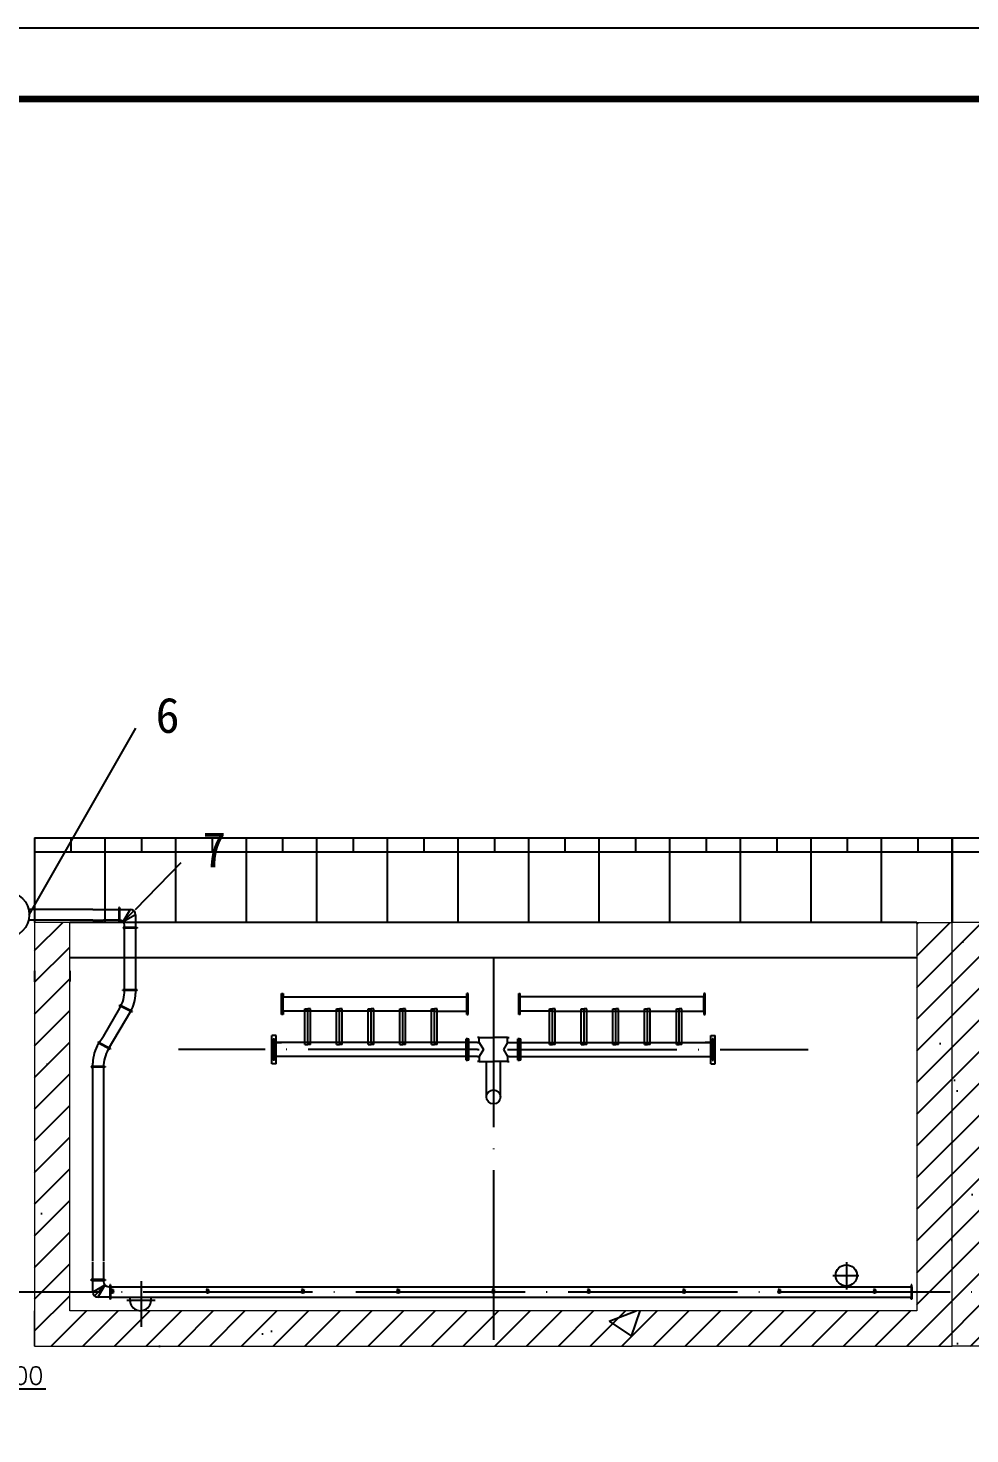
# Model space of a CAD drawing. Header units: millimetres. Extents: x -708 to 2021, y 59 to 1476.
# Drawn here: x 703.4 to 836.8, y 653.8 to 852.9 of the extents above; entities that cross this region are included whole.
import ezdxf

# ---------------------------------------------------------------- set-up
doc = ezdxf.new("R2010")
doc.units = ezdxf.units.MM
doc.linetypes.add('ACAD_ISO04W100', pattern=[30, 24, -3, 0, -3])
doc.layers.add('图层1', color=1, linetype='Continuous', lineweight=25, plot=False)
doc.layers.add('图层2', color=5, linetype='Continuous', lineweight=25, plot=False)
doc.styles.get("Standard").update_dxf_attribs({"font": 'txt', "bigfont": 'gbcbig.shx'})
doc.dimstyles.new('副本 ISO-25', dxfattribs={"dimtxt": 2.5, "dimasz": 2.5, "dimexe": 2, "dimexo": 2, "dimtad": 1, "dimlfac": 100, "dimtxsty": 'Standard', "dimblk": 'ARCHTICK', "dimcen": 2.5, "dimadec": 0, "dimazin": 0, "dimtfac": 1, "dimtmove": 0, "dimatfit": 3, "dimfxl": 1, "dimarcsym": 0})

# ---------------------------------------------------------------- blocks, each defined once
blk = doc.blocks.new('_ArchTick')
at = {"color": 0, "linetype": 'ByBlock', "const_width": 0.15}
blk.add_lwpolyline([(-0.5, -0.5), (0.5, 0.5)], dxfattribs=at)
blk = doc.blocks.new('*D13')
at = {"color": 0, "lineweight": -2, "transparency": 16777216}
for p, q in [((691.28, 669.22), (691.28, 658.15)), ((696.28, 669.22), (696.28, 658.15)), ((691.28, 660.15), (696.28, 660.15)), ((696.28, 660.15), (705.86, 660.15))]:
    blk.add_line(p, q, dxfattribs=at)
at = {"color": 0, "lineweight": -2, "transparency": 16777216, "xscale": 2.5, "yscale": 2.5, "zscale": 2.5, "rotation": 180}
blk.add_blockref('_ArchTick', (691.28, 660.15), dxfattribs=at)
at = {"color": 0, "lineweight": -2, "transparency": 16777216, "xscale": 2.5, "yscale": 2.5, "zscale": 2.5}
blk.add_blockref('_ArchTick', (696.28, 660.15), dxfattribs=at)
at = {"color": 0, "transparency": 16777216, "insert": (702.32, 662.03), "char_height": 2.5, "attachment_point": 5}
blk.add_mtext('500', dxfattribs=at)

msp = doc.modelspace()

# ---------------------------------------------------------------- hatches: boundary and pattern name
h = msp.add_hatch()
h.set_pattern_fill('ANSI31', color=256, style=0)
h.paths.add_polyline_path([(571.27508, 726.22002), (566.27508, 726.22002), (566.27508, 673.87002), (571.27508, 673.87002)])
h.paths.add_polyline_path([(696.27508, 717.85431), (696.27508, 719.35431), (696.27508, 726.22002), (691.27508, 726.22002), (691.27508, 719.35431), (691.27508, 717.85431), (691.27508, 673.87002), (696.27508, 673.87002)])
h.paths.add_polyline_path([(683.82085, 671.22002), (641.68009, 671.22002), (643.45568, 666.22002), (686.39404, 666.22002)])
h.paths.add_polyline_path([(696.27508, 673.87002), (691.27508, 673.87002), (691.27508, 671.22002), (683.82085, 671.22002), (686.39404, 666.22002), (696.27508, 666.22002)])
h.paths.add_polyline_path([(641.68009, 671.22002), (631.27508, 671.22002), (631.27508, 666.22002), (643.45568, 666.22002)])
h.paths.add_polyline_path([(631.27508, 671.22002), (582.12404, 671.22002), (584.69723, 666.22002), (631.27508, 666.22002)])
h.paths.add_polyline_path([(582.12404, 671.22002), (571.27508, 671.22002), (571.27508, 673.87002), (566.27508, 673.87002), (566.27508, 666.22002), (584.69723, 666.22002)])
h.paths.add_polyline_path([(769.27516, 671.22002), (709.27516, 671.22002), (709.27516, 673.87002), (704.27516, 673.87002), (704.27516, 666.22002), (769.27516, 666.22002)])
h.paths.add_polyline_path([(709.27516, 717.85431), (709.27516, 719.35431), (709.27516, 726.22002), (704.27516, 726.22002), (704.27516, 719.35431), (704.27516, 717.85431), (704.27516, 673.87002), (709.27516, 673.87002)])
h.paths.add_polyline_path([(834.27516, 726.22002), (829.27516, 726.22002), (829.27516, 673.87002), (834.27516, 673.87002)])
h.paths.add_polyline_path([(769.27516, 671.22002), (769.27516, 666.22002), (834.27516, 666.22002), (834.27516, 673.87002), (829.27516, 673.87002), (829.27516, 671.22002)])
h.paths.add_polyline_path([(964.27516, 673.87002), (959.27516, 673.87002), (959.27516, 671.22002), (899.27516, 671.22002), (899.27516, 666.22002), (964.27516, 666.22002)])
h.paths.add_polyline_path([(899.27516, 671.22002), (839.27516, 671.22002), (839.27516, 673.87002), (834.27516, 673.87002), (834.27516, 666.22002), (899.27516, 666.22002)])
h.paths.add_polyline_path([(839.27516, 726.22002), (834.27516, 726.22002), (834.27516, 673.87002), (839.27516, 673.87002)])
h.paths.add_polyline_path([(964.27516, 717.85431), (964.27516, 719.35431), (964.27516, 726.22002), (959.27516, 726.22002), (959.27516, 719.35431), (959.27516, 717.85431), (959.27516, 673.87002), (964.27516, 673.87002)])
h.paths.add_polyline_path([(977.27524, 717.85431), (977.27524, 719.35431), (977.27524, 726.22002), (972.27524, 726.22002), (972.27524, 719.35431), (972.27524, 717.85431), (972.27524, 673.87002), (977.27524, 673.87002)])
h.paths.add_polyline_path([(1037.27524, 671.22002), (977.27524, 671.22002), (977.27524, 673.87002), (972.27524, 673.87002), (972.27524, 666.22002), (1037.27524, 666.22002)])
h.paths.add_polyline_path([(1102.27524, 671.22002), (1097.27524, 671.22002), (1037.27524, 671.22002), (1037.27524, 666.22002), (1102.27524, 666.22002)])
h.paths.add_polyline_path([(1102.27524, 708.22002), (1097.27524, 708.22002), (1097.27524, 673.87002), (1102.27524, 673.87002)])
h.paths.add_polyline_path([(1102.27524, 726.22002), (1097.27524, 726.22002), (1097.27524, 708.22002), (1102.27524, 708.22002)])
h.paths.add_polyline_path([(879.3503, 523.30714), (874.3503, 523.30714), (874.3503, 500.10714), (879.3503, 500.10714)])
h.paths.add_polyline_path([(879.3503, 497.10714), (874.3503, 497.10714), (874.3503, 475.30714), (879.3503, 475.30714)])
h.paths.add_polyline_path([(879.3503, 468.30714), (874.3503, 468.30714), (624.3503, 468.30714), (624.3503, 471.80714), (619.3503, 471.80714), (619.3503, 463.28757), (629.3503, 463.28757), (629.3503, 463.30714), (879.3503, 463.30714)])
h.paths.add_polyline_path([(624.3503, 509.80714), (619.3503, 509.80714), (619.3503, 474.80714), (624.3503, 474.80714)])
h.paths.add_polyline_path([(624.3503, 521.41107), (619.3503, 521.41107), (619.3503, 518.69142), (619.3503, 512.80714), (624.3503, 512.80714), (624.3503, 518.30714)])
h.paths.add_polyline_path([(624.3503, 523.30714), (619.3503, 523.30714), (619.3503, 521.41107), (624.3503, 521.41107)])
h = msp.add_hatch()
h.set_pattern_fill('AR-CONC', color=256, scale=0.25, style=0)
h.paths.add_polyline_path([(566.27508, 673.87002), (571.27508, 673.87002), (571.27508, 726.22002), (566.27508, 726.22002)])
h.paths.add_polyline_path([(566.27508, 666.22002), (677.85292, 666.22002), (680.42611, 671.22002), (571.27508, 671.22002), (571.27508, 673.87002), (566.27508, 673.87002)])
h.paths.add_polyline_path([(680.42611, 671.22002), (631.27508, 671.22002), (631.27508, 666.22002), (677.85292, 666.22002)], flags=16)
h.paths.add_polyline_path([(631.27508, 671.22002), (631.27508, 666.22002), (643.45568, 666.22002), (641.68009, 671.22002)], flags=0)
h.paths.add_polyline_path([(641.68009, 671.22002), (578.7293, 671.22002), (576.15611, 666.22002), (643.45568, 666.22002)], flags=16)
h.paths.add_polyline_path([(578.7293, 671.22002), (576.15611, 666.22002), (696.27508, 666.22002), (696.27508, 673.87002), (691.27508, 673.87002), (691.27508, 671.22002)])
h.paths.add_polyline_path([(691.27508, 673.87002), (696.27508, 673.87002), (696.27508, 717.85431), (696.27508, 719.35431), (696.27508, 726.22002), (691.27508, 726.22002), (691.27508, 719.35431), (691.27508, 717.85431)])
h.paths.add_polyline_path([(704.27516, 673.87002), (709.27516, 673.87002), (709.27516, 717.85431), (709.27516, 719.35431), (709.27516, 726.22002), (704.27516, 726.22002), (704.27516, 719.35431), (704.27516, 717.85431)])
h.paths.add_polyline_path([(709.27516, 671.22002), (709.27516, 673.87002), (704.27516, 673.87002), (704.27516, 666.22002), (769.27516, 666.22002), (769.27516, 671.22002)])
h.paths.add_polyline_path([(769.27516, 671.22002), (769.27516, 666.22002), (834.27516, 666.22002), (834.27516, 673.87002), (829.27516, 673.87002), (829.27516, 671.22002)])
h.paths.add_polyline_path([(829.27516, 673.87002), (834.27516, 673.87002), (834.27516, 726.22002), (829.27516, 726.22002)])
h.paths.add_polyline_path([(834.27516, 673.87002), (839.27516, 673.87002), (839.27516, 726.22002), (834.27516, 726.22002)])
h.paths.add_polyline_path([(839.27516, 671.22002), (839.27516, 673.87002), (834.27516, 673.87002), (834.27516, 666.22002), (899.27516, 666.22002), (899.27516, 671.22002)])
h.paths.add_polyline_path([(964.27516, 666.22002), (964.27516, 673.87002), (959.27516, 673.87002), (959.27516, 671.22002), (899.27516, 671.22002), (899.27516, 666.22002)])
h.paths.add_polyline_path([(959.27516, 673.87002), (964.27516, 673.87002), (964.27516, 717.85431), (964.27516, 719.35431), (964.27516, 726.22002), (959.27516, 726.22002), (959.27516, 719.35431), (959.27516, 717.85431)])
h.paths.add_polyline_path([(972.27524, 673.87002), (977.27524, 673.87002), (977.27524, 717.85431), (977.27524, 719.35431), (977.27524, 726.22002), (972.27524, 726.22002), (972.27524, 719.35431), (972.27524, 717.85431)])
h.paths.add_polyline_path([(1037.27524, 666.22002), (1037.27524, 671.22002), (977.27524, 671.22002), (977.27524, 673.87002), (972.27524, 673.87002), (972.27524, 666.22002)])
h.paths.add_polyline_path([(1102.27524, 666.22002), (1102.27524, 671.22002), (1097.27524, 671.22002), (1037.27524, 671.22002), (1037.27524, 666.22002)])
h.paths.add_polyline_path([(1102.27524, 708.22002), (1097.27524, 708.22002), (1097.27524, 673.87002), (1102.27524, 673.87002)])
h.paths.add_polyline_path([(1097.27524, 708.22002), (1102.27524, 708.22002), (1102.27524, 726.22002), (1097.27524, 726.22002)])
h.paths.add_polyline_path([(624.3503, 509.80714), (619.3503, 509.80714), (619.3503, 474.80714), (624.3503, 474.80714)])
h.paths.add_polyline_path([(619.3503, 512.80714), (624.3503, 512.80714), (624.3503, 518.30714), (624.3503, 521.41107), (619.3503, 521.41107), (619.3503, 518.69142)])
h.paths.add_polyline_path([(624.3503, 521.41107), (624.3503, 523.30714), (619.3503, 523.30714), (619.3503, 521.41107)])
h.paths.add_polyline_path([(624.3503, 468.30714), (624.3503, 471.80714), (619.3503, 471.80714), (619.3503, 463.28757), (879.3503, 463.28757), (879.3503, 468.30714), (874.3503, 468.30714)])
h.paths.add_polyline_path([(879.3503, 497.10714), (874.3503, 497.10714), (874.3503, 475.30714), (879.3503, 475.30714)])
h.paths.add_polyline_path([(879.3503, 523.30714), (874.3503, 523.30714), (874.3503, 500.10714), (879.3503, 500.10714)])

# ---------------------------------------------------------------- linework, layer by layer
at = {"lineweight": 25}
msp.add_line((1316.97465, 852.92281), (475.97465, 852.92281), dxfattribs=at)
at = {"lineweight": 100}
msp.add_line((500.97465, 842.92281), (1306.97465, 842.92281), dxfattribs=at)
for p, q in [((703.52512, 727.32325), (718.59572, 753.73058)), ((704.27516, 738.22002), (834.27516, 738.22002)), ((834.27516, 738.22002), (964.27516, 738.22002)), ((704.27516, 736.22002), (834.27516, 736.22002)), ((834.27516, 736.22002), (964.27516, 736.22002)), ((718.5724, 728.07395), (725.02003, 734.74298)), ((716.79991, 726.35428), (718.35273, 727.85428)), ((716.80248, 726.35622), (717.84386, 728.09139)), ((716.80248, 726.35622), (718.57228, 727.33759)), ((829.27516, 726.22002), (709.27516, 726.22002)), ((829.27516, 721.22002), (709.27516, 721.22002)), ((704.27516, 719.35431), (704.27516, 717.85431)), ((709.27516, 719.35431), (709.27516, 717.85431)), ((739.27516, 715.67002), (739.27516, 716.17002)), ((739.27516, 716.17002), (739.47516, 716.17002)), ((739.27516, 713.17002), (739.27516, 715.67002)), ((739.47516, 716.17002), (739.47516, 715.67002)), ((739.47516, 713.67002), (739.47516, 715.67002)), ((739.47516, 715.67002), (765.49615, 715.67002)), ((765.49615, 713.17002), (765.49615, 716.17002)), ((765.69615, 716.17002), (765.49615, 716.17002)), ((765.69615, 715.87002), (765.69615, 716.17002)), ((765.69615, 715.67002), (765.69615, 715.87002)), ((765.69615, 713.67002), (765.69615, 715.67002)), ((772.85417, 715.87002), (772.85417, 716.17002)), ((772.85417, 716.17002), (773.05417, 716.17002)), ((772.85417, 715.67002), (772.85417, 715.87002)), ((772.85417, 713.67002), (772.85417, 715.67002)), ((773.05417, 713.17002), (773.05417, 716.17002)), ((799.07516, 715.67002), (773.05417, 715.67002)), ((799.27516, 716.17002), (799.07516, 716.17002)), ((799.07516, 716.17002), (799.07516, 715.67002)), ((799.07516, 713.67002), (799.07516, 715.67002)), ((799.27516, 715.67002), (799.27516, 716.17002)), ((799.27516, 713.17002), (799.27516, 715.67002)), ((739.47516, 713.17002), (739.27516, 713.17002)), ((760.90932, 713.67002), (739.47516, 713.67002)), ((739.47516, 713.67002), (739.47516, 713.17002)), ((742.56199, 708.92002), (742.56199, 713.97002)), ((742.56199, 713.97002), (742.96199, 713.97002)), ((742.96199, 709.22002), (742.96199, 713.97002)), ((742.96199, 709.22002), (742.96199, 713.97002)), ((743.36199, 713.97002), (742.96199, 713.97002)), ((742.96199, 709.22002), (742.96199, 713.91077)), ((743.36199, 708.92002), (743.36199, 713.97002)), ((747.04882, 708.92002), (747.04882, 713.97002)), ((747.04882, 713.97002), (747.44882, 713.97002)), ((747.44882, 709.22002), (747.44882, 713.97002)), ((747.44882, 709.22002), (747.44882, 713.97002)), ((747.44882, 709.22002), (747.44882, 713.97002)), ((747.84882, 713.97002), (747.44882, 713.97002)), ((747.84882, 708.92002), (747.84882, 713.97002)), ((751.53566, 708.92002), (751.53566, 713.97002)), ((751.53566, 713.97002), (751.93566, 713.97002)), ((751.93566, 709.22002), (751.93566, 713.97002)), ((751.93566, 709.22002), (751.93566, 713.97002)), ((751.93566, 709.22002), (751.93566, 713.97002)), ((752.33566, 713.97002), (751.93566, 713.97002)), ((752.33566, 708.92002), (752.33566, 713.97002)), ((756.02249, 708.92002), (756.02249, 713.97002)), ((756.02249, 713.97002), (756.42249, 713.97002)), ((756.42249, 709.22002), (756.42249, 713.97002)), ((756.42249, 709.22002), (756.42249, 713.97002)), ((756.42249, 709.22002), (756.42249, 713.97002)), ((756.82249, 713.97002), (756.42249, 713.97002)), ((756.82249, 708.92002), (756.82249, 713.97002)), ((760.50932, 708.92002), (760.50932, 713.97002)), ((760.50932, 713.97002), (760.90932, 713.97002)), ((760.90932, 709.22002), (760.90932, 713.97002)), ((760.90932, 709.22002), (760.90932, 713.97002)), ((761.30932, 713.97002), (760.90932, 713.97002)), ((760.90932, 713.67002), (763.67597, 713.67002)), ((761.30932, 708.92002), (761.30932, 713.97002)), ((763.67597, 713.67002), (765.49615, 713.67002)), ((765.49615, 713.17002), (765.69615, 713.17002)), ((765.69615, 713.17002), (765.69615, 713.67002)), ((772.85417, 713.17002), (772.85417, 713.67002)), ((773.05417, 713.17002), (772.85417, 713.17002)), ((774.87435, 713.67002), (773.05417, 713.67002)), ((777.641, 713.67002), (774.87435, 713.67002)), ((777.241, 708.92002), (777.241, 713.97002)), ((777.241, 713.97002), (777.641, 713.97002)), ((777.641, 709.22002), (777.641, 713.97002)), ((778.041, 713.97002), (777.641, 713.97002)), ((777.641, 709.22002), (777.641, 713.97002)), ((777.641, 713.67002), (799.07516, 713.67002)), ((778.041, 708.92002), (778.041, 713.97002)), ((781.72783, 708.92002), (781.72783, 713.97002)), ((781.72783, 713.97002), (782.12783, 713.97002)), ((782.12783, 709.22002), (782.12783, 713.97002)), ((782.12783, 709.22002), (782.12783, 713.97002)), ((782.52783, 713.97002), (782.12783, 713.97002)), ((782.12783, 709.22002), (782.12783, 713.97002)), ((782.52783, 708.92002), (782.52783, 713.97002)), ((786.21466, 708.92002), (786.21466, 713.97002)), ((786.21466, 713.97002), (786.61466, 713.97002)), ((786.61466, 709.22002), (786.61466, 713.97002)), ((786.61466, 709.22002), (786.61466, 713.97002)), ((787.01466, 713.97002), (786.61466, 713.97002)), ((786.61466, 709.22002), (786.61466, 713.97002)), ((787.01466, 708.92002), (787.01466, 713.97002)), ((790.7015, 708.92002), (790.7015, 713.97002)), ((790.7015, 713.97002), (791.1015, 713.97002)), ((791.1015, 709.22002), (791.1015, 713.97002)), ((791.1015, 709.22002), (791.1015, 713.97002)), ((791.5015, 713.97002), (791.1015, 713.97002)), ((791.1015, 709.22002), (791.1015, 713.97002)), ((791.5015, 708.92002), (791.5015, 713.97002)), ((795.18833, 708.92002), (795.18833, 713.97002)), ((795.18833, 713.97002), (795.58833, 713.97002)), ((795.58833, 709.22002), (795.58833, 713.97002)), ((795.98833, 713.97002), (795.58833, 713.97002)), ((795.58833, 709.22002), (795.58833, 713.97002)), ((795.58833, 709.22002), (795.58833, 713.91077)), ((795.98833, 708.92002), (795.98833, 713.97002)), ((799.07516, 713.67002), (799.07516, 713.17002)), ((799.07516, 713.17002), (799.27516, 713.17002)), ((738.17516, 710.22002), (737.87516, 710.22002)), ((737.87516, 710.18305), (737.87516, 710.22002)), ((737.87516, 706.45823), (737.87516, 710.18305)), ((738.07516, 709.22002), (738.07516, 709.72002)), ((738.07516, 709.72002), (738.27516, 709.72002)), ((738.07516, 706.72002), (738.07516, 709.22002)), ((738.47516, 710.22002), (738.17516, 710.22002)), ((738.27516, 709.72002), (738.27516, 709.22002)), ((738.27516, 707.22002), (738.27516, 709.22002)), ((738.27516, 709.22002), (739.27516, 709.22002)), ((738.47516, 710.18305), (738.47516, 710.22002)), ((738.47516, 706.45823), (738.47516, 710.18305)), ((765.39615, 709.22002), (738.47516, 709.22002)), ((746.07, 709.22002), (739.27516, 709.22002)), ((742.96199, 709.22002), (742.96199, 708.92002)), ((742.96199, 709.22002), (742.96199, 708.92002)), ((767.02516, 709.22002), (746.07, 709.22002)), ((747.44882, 709.22002), (747.44882, 708.92002)), ((747.44882, 709.22002), (747.44882, 708.92002)), ((751.93566, 709.22002), (751.93566, 708.92002)), ((751.93566, 709.22002), (751.93566, 708.92002)), ((756.42249, 709.22002), (756.42249, 708.92002)), ((756.42249, 709.22002), (756.42249, 708.92002)), ((760.90932, 709.22002), (760.90932, 708.92002)), ((760.90932, 709.22002), (760.90932, 708.92002)), ((765.39615, 706.72002), (765.39615, 709.72002)), ((765.59615, 709.72002), (765.39615, 709.72002)), ((765.59615, 709.42002), (765.59615, 709.72002)), ((765.59615, 709.72002), (765.79615, 709.72002)), ((765.59615, 709.22002), (765.59615, 709.42002)), ((765.59615, 707.22002), (765.59615, 709.22002)), ((765.79615, 706.72002), (765.79615, 709.72002)), ((767.27516, 709.92002), (767.02516, 709.92002)), ((767.02516, 709.22002), (767.27516, 709.22002)), ((767.27516, 709.22002), (767.27516, 709.92002)), ((767.27516, 709.92002), (769.27516, 709.92002)), ((767.27516, 709.22002), (767.85281, 708.22002)), ((771.27516, 709.92002), (769.27516, 709.92002)), ((771.27516, 709.22002), (770.68634, 708.22002)), ((771.27516, 709.22002), (771.27516, 709.92002)), ((771.27516, 709.92002), (771.52516, 709.92002)), ((771.27516, 709.22002), (792.48032, 709.22002)), ((772.75417, 706.72002), (772.75417, 709.72002)), ((772.95417, 709.72002), (772.75417, 709.72002)), ((772.95417, 709.42002), (772.95417, 709.72002)), ((772.95417, 709.72002), (773.15417, 709.72002)), ((772.95417, 709.22002), (772.95417, 709.42002)), ((772.95417, 707.22002), (772.95417, 709.22002)), ((773.15417, 706.72002), (773.15417, 709.72002)), ((773.15417, 709.22002), (800.07516, 709.22002)), ((777.641, 709.22002), (777.641, 708.92002)), ((777.641, 709.22002), (777.641, 708.92002)), ((782.12783, 709.22002), (782.12783, 708.92002)), ((782.12783, 709.22002), (782.12783, 708.92002)), ((786.61466, 709.22002), (786.61466, 708.92002)), ((786.61466, 709.22002), (786.61466, 708.92002)), ((791.1015, 709.22002), (791.1015, 708.92002)), ((791.1015, 709.22002), (791.1015, 708.92002)), ((792.48032, 709.22002), (799.27516, 709.22002)), ((795.58833, 709.22002), (795.58833, 708.92002)), ((795.58833, 709.22002), (795.58833, 708.92002)), ((800.27516, 709.22002), (799.27516, 709.22002)), ((800.07516, 710.18305), (800.07516, 710.22002)), ((800.07516, 710.22002), (800.37516, 710.22002)), ((800.07516, 706.45823), (800.07516, 710.18305)), ((800.47516, 709.72002), (800.27516, 709.72002)), ((800.27516, 709.72002), (800.27516, 709.22002)), ((800.27516, 707.22002), (800.27516, 709.22002)), ((800.37516, 710.22002), (800.67516, 710.22002)), ((800.47516, 709.22002), (800.47516, 709.72002)), ((800.47516, 706.72002), (800.47516, 709.22002)), ((800.67516, 710.18305), (800.67516, 710.22002)), ((800.67516, 706.45823), (800.67516, 710.18305)), ((739.27516, 707.22002), (738.27516, 707.22002)), ((738.27516, 707.22002), (738.27516, 706.72002)), ((744.99815, 707.22002), (739.27516, 707.22002)), ((742.56199, 708.92002), (742.96199, 708.92002)), ((743.36199, 708.92002), (742.96199, 708.92002)), ((767.02516, 707.22002), (744.99815, 707.22002)), ((747.04882, 708.92002), (747.44882, 708.92002)), ((747.84882, 708.92002), (747.44882, 708.92002)), ((751.53566, 708.92002), (751.93566, 708.92002)), ((752.33566, 708.92002), (751.93566, 708.92002)), ((756.02249, 708.92002), (756.42249, 708.92002)), ((756.82249, 708.92002), (756.42249, 708.92002)), ((760.50932, 708.92002), (760.90932, 708.92002)), ((761.30932, 708.92002), (760.90932, 708.92002)), ((765.59615, 708.22002), (765.39615, 708.22002)), ((765.59615, 706.72002), (765.59615, 707.22002)), ((767.02516, 708.22002), (767.27516, 708.22002)), ((767.02516, 707.22002), (767.27516, 707.22002)), ((767.85281, 708.22002), (767.27516, 707.22002)), ((767.27516, 707.22002), (767.27516, 706.52002)), ((770.68634, 708.22002), (771.27516, 707.22002)), ((771.27516, 708.22002), (773.26169, 708.22002)), ((771.27516, 707.22002), (771.27516, 706.52002)), ((771.52516, 707.22002), (771.27516, 707.22002)), ((771.52516, 707.22002), (793.55217, 707.22002)), ((771.52516, 707.22002), (771.52516, 707.22002)), ((772.95417, 708.22002), (773.15417, 708.22002)), ((772.95417, 706.72002), (772.95417, 707.22002)), ((777.241, 708.92002), (777.641, 708.92002)), ((778.041, 708.92002), (777.641, 708.92002)), ((781.72783, 708.92002), (782.12783, 708.92002)), ((782.52783, 708.92002), (782.12783, 708.92002)), ((786.21466, 708.92002), (786.61466, 708.92002)), ((787.01466, 708.92002), (786.61466, 708.92002)), ((790.7015, 708.92002), (791.1015, 708.92002)), ((791.5015, 708.92002), (791.1015, 708.92002)), ((793.55217, 707.22002), (799.27516, 707.22002)), ((795.18833, 708.92002), (795.58833, 708.92002)), ((795.98833, 708.92002), (795.58833, 708.92002)), ((799.27516, 707.22002), (800.27516, 707.22002)), ((800.27516, 707.22002), (800.27516, 706.72002)), ((737.87516, 706.22002), (737.87516, 706.45823)), ((738.17516, 706.22002), (737.87516, 706.22002)), ((738.47516, 706.22002), (738.02516, 706.22002)), ((738.27516, 706.72002), (738.07516, 706.72002)), ((738.47516, 706.22002), (738.47516, 706.45823)), ((765.39615, 706.72002), (765.59615, 706.72002)), ((765.79615, 706.72002), (765.59615, 706.72002)), ((767.27516, 706.52002), (767.02516, 706.52002)), ((767.27516, 706.52002), (769.27516, 706.52002)), ((768.27516, 701.52002), (768.27516, 706.52002)), ((771.27516, 706.52002), (769.27516, 706.52002)), ((770.27516, 701.52002), (770.27516, 706.52002)), ((771.27516, 706.52002), (771.52516, 706.52002)), ((772.75417, 706.72002), (772.95417, 706.72002)), ((773.15417, 706.72002), (772.95417, 706.72002)), ((800.07516, 706.22002), (800.07516, 706.45823)), ((800.07516, 706.22002), (800.52516, 706.22002)), ((800.27516, 706.72002), (800.47516, 706.72002)), ((800.37516, 706.22002), (800.67516, 706.22002)), ((800.67516, 706.22002), (800.67516, 706.45823)), ((714.24483, 674.83969), (712.52551, 673.84704)), ((714.24483, 674.83969), (712.74483, 673.33969)), ((714.24483, 674.83969), (713.25218, 673.12037))]:
    msp.add_line(p, q)
at = {"lineweight": -2}
for p, q in [((704.27516, 738.22002), (704.27516, 726.22002)), ((709.41085, 738.22002), (709.41085, 736.22002)), ((714.27516, 726.22002), (714.27516, 738.22002)), ((719.41085, 738.22002), (719.41085, 736.22002)), ((719.41085, 738.22002), (719.41085, 736.22002)), ((724.27516, 726.22002), (724.27516, 738.22002)), ((729.41085, 738.22002), (729.41085, 736.22002)), ((734.27516, 726.22002), (734.27516, 738.22002)), ((739.41085, 738.22002), (739.41085, 736.22002)), ((744.27516, 726.22002), (744.27516, 738.22002)), ((749.41085, 738.22002), (749.41085, 736.22002)), ((754.27516, 726.22002), (754.27516, 738.22002)), ((759.41085, 738.22002), (759.41085, 736.22002)), ((764.27516, 726.22002), (764.27516, 738.22002)), ((769.41085, 738.22002), (769.41085, 736.22002)), ((774.27516, 726.22002), (774.27516, 738.22002)), ((779.41085, 738.22002), (779.41085, 736.22002)), ((784.27516, 726.22002), (784.27516, 738.22002)), ((789.41085, 738.22002), (789.41085, 736.22002)), ((794.27516, 726.22002), (794.27516, 738.22002)), ((799.41085, 738.22002), (799.41085, 736.22002)), ((804.27516, 726.22002), (804.27516, 738.22002)), ((809.41085, 738.22002), (809.41085, 736.22002)), ((814.27516, 726.22002), (814.27516, 738.22002)), ((819.41085, 738.22002), (819.41085, 736.22002)), ((824.27516, 726.22002), (824.27516, 738.22002)), ((829.41085, 738.22002), (829.41085, 736.22002)), ((834.27516, 726.22002), (834.27516, 738.22002)), ((834.27516, 738.22002), (834.27516, 726.22002))]:
    msp.add_line(p, q, dxfattribs=at)
at = {"lineweight": 0}
for p, q in [((704.27516, 726.22002), (704.27516, 719.35431)), ((709.27516, 726.22002), (704.27516, 726.22002)), ((709.27516, 719.35431), (709.27516, 726.22002)), ((829.27516, 726.22002), (829.27516, 671.22002)), ((829.27516, 726.22002), (834.27516, 726.22002)), ((834.27516, 666.22002), (834.27516, 726.22002)), ((834.27516, 666.22002), (834.27516, 726.22002)), ((839.27516, 726.22002), (834.27516, 726.22002)), ((704.27516, 717.85431), (704.27516, 666.22002)), ((709.27516, 671.22002), (709.27516, 717.85431)), ((704.27516, 666.22002), (704.27516, 671.22002)), ((829.27516, 671.22002), (709.27516, 671.22002)), ((704.27516, 666.22002), (834.27516, 666.22002)), ((964.27516, 666.22002), (834.27516, 666.22002))]:
    msp.add_line(p, q, dxfattribs=at)
at = {"linetype": 'ACAD_ISO04W100'}
for p, q in [((767.02516, 708.22002), (724.66496, 708.22002)), ((771.27516, 708.22002), (813.88536, 708.22002)), ((771.27516, 708.22002), (796.63415, 708.22002)), ((819.27516, 678.10311), (819.27516, 674.2304)), ((719.35217, 675.39426), (719.35217, 668.95359)), ((817.34101, 676.22002), (821.05932, 676.22002)), ((1104.8669, 673.87002), (549.16997, 673.87002)), ((717.36439, 672.72002), (721.33995, 672.72002))]:
    msp.add_line(p, q, dxfattribs=at)
for centre, radius in [((769.27516, 701.52002), 1), ((819.27516, 676.22002), 1.5)]:
    msp.add_circle(centre, radius)
msp.add_arc((719.27516, 672.72002), 1.5, 164.53399, 15.46601)
for p in [(742.96199, 709.22002), (747.44882, 709.22002), (751.93566, 709.22002), (756.42249, 709.22002), (760.90932, 709.22002), (777.641, 709.22002), (782.12783, 709.22002), (786.61466, 709.22002), (791.1015, 709.22002), (795.58833, 709.22002)]:
    msp.add_point(p)
at = {"layer": '图层1'}
for p, q in [((716.21549, 728.19395), (716.19549, 728.19395)), ((716.19549, 728.19395), (716.19549, 728.17395)), ((716.19549, 728.17395), (716.21549, 728.17395)), ((716.21549, 728.32395), (716.21549, 726.32254)), ((716.31549, 728.32395), (716.21549, 728.32395)), ((716.31549, 728.32395), (716.31549, 726.32254)), ((716.31549, 728.07395), (716.31549, 728.32395)), ((716.33049, 728.19395), (716.31549, 728.19395)), ((716.31549, 728.17395), (716.33049, 728.17395)), ((716.34049, 728.21395), (716.33049, 728.21395)), ((716.33049, 728.21395), (716.33049, 728.19395)), ((716.33049, 728.17395), (716.33049, 728.19395)), ((716.33049, 728.15395), (716.33049, 728.17395)), ((716.34049, 728.15395), (716.33049, 728.15395)), ((716.34049, 728.19395), (716.34049, 728.21395)), ((716.36549, 728.19395), (716.34049, 728.19395)), ((716.34049, 728.19395), (716.34049, 728.17395)), ((716.34049, 728.17395), (716.36549, 728.17395)), ((716.34049, 728.17395), (716.34049, 728.15395)), ((716.36549, 728.17395), (716.36549, 728.19395)), ((716.19549, 726.45254), (716.19549, 726.47254)), ((716.19549, 726.47254), (716.21549, 726.47254)), ((716.21549, 726.45254), (716.19549, 726.45254)), ((716.31549, 726.32254), (716.21549, 726.32254)), ((716.31549, 726.57254), (716.31549, 726.32254)), ((716.31549, 726.47254), (716.33049, 726.47254)), ((716.33049, 726.45254), (716.31549, 726.45254)), ((716.34049, 726.49254), (716.33049, 726.49254)), ((716.33049, 726.49254), (716.33049, 726.47254)), ((716.33049, 726.47254), (716.33049, 726.45254)), ((716.33049, 726.43254), (716.33049, 726.45254)), ((716.34049, 726.43254), (716.33049, 726.43254)), ((716.34049, 726.47254), (716.34049, 726.49254)), ((716.34049, 726.47254), (716.36549, 726.47254)), ((716.34049, 726.45254), (716.34049, 726.47254)), ((716.36549, 726.45254), (716.34049, 726.45254)), ((716.34049, 726.45254), (716.34049, 726.43254)), ((716.36549, 726.47254), (716.36549, 726.45254)), ((716.9724, 725.51895), (716.8224, 725.51895)), ((716.8224, 725.51895), (716.8224, 725.41895)), ((716.8224, 725.41895), (716.9724, 725.41895)), ((716.9524, 725.54395), (716.9324, 725.54395)), ((716.9324, 725.54395), (716.9324, 725.53395)), ((716.9324, 725.53395), (716.9524, 725.53395)), ((716.9724, 725.56895), (716.9524, 725.56895)), ((716.9524, 725.56895), (716.9524, 725.54395)), ((716.9524, 725.54395), (716.9724, 725.54395)), ((716.9524, 725.53395), (716.9524, 725.51895)), ((716.9724, 725.53395), (716.9524, 725.53395)), ((716.9524, 725.41895), (716.9524, 725.39895)), ((716.9524, 725.39895), (716.9724, 725.39895)), ((716.9724, 725.54395), (716.9724, 725.56895)), ((716.9724, 725.54395), (716.9924, 725.54395)), ((716.9724, 725.51895), (716.9724, 725.53395)), ((716.9924, 725.53395), (716.9724, 725.53395)), ((716.9724, 725.51895), (717.0724, 725.51895)), ((716.9724, 725.51895), (717.0724, 725.51895)), ((718.6724, 725.41895), (716.9724, 725.41895)), ((717.0724, 725.41895), (716.9724, 725.41895)), ((716.9724, 725.39895), (716.9724, 725.41895)), ((716.9924, 725.54395), (716.9924, 725.53395)), ((718.5724, 725.51895), (717.0724, 725.51895)), ((718.6724, 725.51895), (718.5724, 725.51895)), ((718.5724, 725.41895), (718.6724, 725.41895)), ((718.6724, 725.54395), (718.6524, 725.54395)), ((718.6524, 725.54395), (718.6524, 725.53395)), ((718.6524, 725.53395), (718.6724, 725.53395)), ((718.6724, 725.54395), (718.6724, 725.56895)), ((718.6724, 725.56895), (718.6924, 725.56895)), ((718.6924, 725.54395), (718.6724, 725.54395)), ((718.6724, 725.51895), (718.6724, 725.53395)), ((718.6724, 725.53395), (718.6924, 725.53395)), ((718.6724, 725.51895), (718.8224, 725.51895)), ((718.8224, 725.41895), (718.6724, 725.41895)), ((718.6724, 725.39895), (718.6724, 725.41895)), ((718.6924, 725.39895), (718.6724, 725.39895)), ((718.6924, 725.56895), (718.6924, 725.54395)), ((718.6924, 725.54395), (718.7124, 725.54395)), ((718.6924, 725.53395), (718.6924, 725.51895)), ((718.7124, 725.53395), (718.6924, 725.53395)), ((718.6924, 725.41895), (718.6924, 725.39895)), ((718.7124, 725.54395), (718.7124, 725.53395)), ((718.8224, 725.51895), (718.8224, 725.41895)), ((716.78764, 716.59991), (716.78864, 716.69991)), ((718.78895, 716.58), (716.78764, 716.59991)), ((718.78995, 716.67999), (716.78864, 716.69991)), ((716.89739, 716.57382), (716.89749, 716.58382)), ((716.91739, 716.57362), (716.89739, 716.57382)), ((716.89749, 716.58382), (716.91749, 716.58362)), ((716.91714, 716.54862), (716.91739, 716.57362)), ((716.93714, 716.54842), (716.91714, 716.54862)), ((716.91739, 716.57362), (716.93739, 716.57342)), ((716.91749, 716.58362), (716.91764, 716.59862)), ((716.93749, 716.58342), (716.91749, 716.58362)), ((716.91863, 716.69862), (716.91883, 716.71862)), ((716.91883, 716.71862), (716.93883, 716.71842)), ((716.93739, 716.57342), (716.93714, 716.54842)), ((716.93739, 716.57342), (716.95739, 716.57322)), ((716.93764, 716.59842), (716.93749, 716.58342)), ((716.95749, 716.58322), (716.93749, 716.58342)), ((716.93883, 716.71842), (716.93863, 716.69842)), ((716.95739, 716.57322), (716.95749, 716.58322)), ((718.63896, 716.58149), (718.53896, 716.58249)), ((718.61881, 716.56669), (718.61871, 716.55669)), ((718.63871, 716.55649), (718.61871, 716.55669)), ((718.61881, 716.56669), (718.63881, 716.56649)), ((718.63871, 716.55649), (718.63846, 716.53149)), ((718.63846, 716.53149), (718.65846, 716.53129)), ((718.65871, 716.55629), (718.63871, 716.55649)), ((718.63896, 716.58149), (718.63881, 716.56649)), ((718.63881, 716.56649), (718.65881, 716.56629)), ((718.64015, 716.70149), (718.63995, 716.68149)), ((718.66015, 716.70129), (718.64015, 716.70149)), ((718.65846, 716.53129), (718.65871, 716.55629)), ((718.65871, 716.55629), (718.67871, 716.55609)), ((718.65881, 716.56629), (718.65896, 716.58129)), ((718.67881, 716.56609), (718.65881, 716.56629)), ((718.65995, 716.68129), (718.66015, 716.70129)), ((718.67871, 716.55609), (718.67881, 716.56609)), ((718.78895, 716.58), (718.78995, 716.67999)), ((716.31023, 714.52517), (716.26527, 714.43585)), ((716.26527, 714.43585), (716.39926, 714.36841)), ((716.44422, 714.45774), (716.31023, 714.52517)), ((716.3814, 714.37741), (716.37241, 714.35954)), ((716.37241, 714.35954), (716.39027, 714.35055)), ((716.39027, 714.35055), (716.39926, 714.36841)), ((717.91779, 713.60417), (716.39926, 714.36841)), ((716.48859, 714.32346), (716.39926, 714.36841)), ((716.41973, 714.49805), (716.41523, 714.48912)), ((716.41523, 714.48912), (716.4331, 714.48013)), ((716.43759, 714.48906), (716.41973, 714.49805)), ((716.4331, 714.48013), (716.42635, 714.46673)), ((716.45096, 714.47114), (716.4331, 714.48013)), ((716.44883, 714.51139), (716.43759, 714.48906)), ((716.43759, 714.48906), (716.45546, 714.48007)), ((716.44422, 714.45774), (716.45096, 714.47114)), ((716.44422, 714.45774), (716.53354, 714.41279)), ((716.4667, 714.5024), (716.44883, 714.51139)), ((716.46883, 714.46215), (716.45096, 714.47114)), ((716.45546, 714.48007), (716.4667, 714.5024)), ((716.45546, 714.48007), (716.47332, 714.47108)), ((716.47332, 714.47108), (716.46883, 714.46215)), ((717.87342, 713.73846), (716.53354, 714.41279)), ((717.82847, 713.64913), (717.91779, 713.60417)), ((717.96275, 713.6935), (717.87342, 713.73846)), ((717.9088, 713.58631), (717.91779, 713.60417)), ((717.92667, 713.57732), (717.9088, 713.58631)), ((718.05178, 713.53674), (717.91779, 713.60417)), ((717.93566, 713.59518), (717.92667, 713.57732)), ((717.95612, 713.72482), (717.95163, 713.71589)), ((717.95163, 713.71589), (717.96949, 713.7069)), ((717.97399, 713.71583), (717.95612, 713.72482)), ((717.96275, 713.6935), (717.96949, 713.7069)), ((717.96275, 713.6935), (718.09674, 713.62607)), ((717.96949, 713.7069), (717.98736, 713.69791)), ((717.97399, 713.71583), (717.98523, 713.73816)), ((717.99185, 713.70684), (717.97399, 713.71583)), ((717.98736, 713.69791), (717.98061, 713.68451)), ((717.98523, 713.73816), (718.00309, 713.72917)), ((718.00522, 713.68892), (717.98736, 713.69791)), ((718.00309, 713.72917), (717.99185, 713.70684)), ((717.99185, 713.70684), (718.00972, 713.69785)), ((718.00972, 713.69785), (718.00522, 713.68892)), ((718.09674, 713.62607), (718.05178, 713.53674)), ((713.27862, 709.32449), (713.23125, 709.23641)), ((713.23125, 709.23641), (714.99397, 708.28854)), ((713.27862, 709.32449), (715.04133, 708.37661)), ((713.34575, 709.17485), (713.33628, 709.15723)), ((713.33628, 709.15723), (713.35389, 709.14776)), ((713.35389, 709.14776), (713.36337, 709.16537)), ((713.38734, 709.29441), (713.3826, 709.2856)), ((713.3826, 709.2856), (713.40022, 709.27613)), ((713.40495, 709.28494), (713.38734, 709.29441)), ((713.40022, 709.27613), (713.39311, 709.26292)), ((713.41783, 709.26666), (713.40022, 709.27613)), ((713.41679, 709.30696), (713.40495, 709.28494)), ((713.40495, 709.28494), (713.42257, 709.27547)), ((713.41073, 709.25345), (713.41783, 709.26666)), ((713.41073, 709.25345), (713.4988, 709.20609)), ((713.43441, 709.29748), (713.41679, 709.30696)), ((713.43544, 709.25719), (713.41783, 709.26666)), ((713.42257, 709.27547), (713.43441, 709.29748)), ((713.42257, 709.27547), (713.44018, 709.26599)), ((713.44018, 709.26599), (713.43544, 709.25719)), ((714.85238, 708.34196), (714.86186, 708.35958)), ((714.87, 708.33249), (714.85238, 708.34196)), ((714.87947, 708.3501), (714.87, 708.33249)), ((714.90344, 708.47914), (714.89871, 708.47033)), ((714.89871, 708.47033), (714.91632, 708.46086)), ((714.92106, 708.46967), (714.90344, 708.47914)), ((714.90922, 708.44765), (714.91632, 708.46086)), ((714.91632, 708.46086), (714.93394, 708.45139)), ((714.92106, 708.46967), (714.9329, 708.49169)), ((714.93867, 708.4602), (714.92106, 708.46967)), ((714.93394, 708.45139), (714.92683, 708.43818)), ((714.9329, 708.49169), (714.95051, 708.48221)), ((714.95155, 708.44192), (714.93394, 708.45139)), ((714.95051, 708.48221), (714.93867, 708.4602)), ((714.93867, 708.4602), (714.95629, 708.45072)), ((714.95629, 708.45072), (714.95155, 708.44192)), ((715.04133, 708.37661), (714.99397, 708.28854)), ((712.42516, 705.81626), (712.27516, 705.81626)), ((712.27516, 705.81626), (712.27516, 705.71626)), ((712.27516, 705.71626), (712.42516, 705.71626)), ((712.40516, 705.84126), (712.38516, 705.84126)), ((712.38516, 705.84126), (712.38516, 705.83126)), ((712.38516, 705.83126), (712.40516, 705.83126)), ((712.42516, 705.86626), (712.40516, 705.86626)), ((712.40516, 705.86626), (712.40516, 705.84126)), ((712.40516, 705.84126), (712.42516, 705.84126)), ((712.40516, 705.83126), (712.40516, 705.81626)), ((712.42516, 705.83126), (712.40516, 705.83126)), ((712.40516, 705.71626), (712.40516, 705.69626)), ((712.40516, 705.69626), (712.42516, 705.69626)), ((712.42516, 705.84126), (712.42516, 705.86626)), ((712.42516, 705.84126), (712.44516, 705.84126)), ((712.42516, 705.81626), (712.42516, 705.83126)), ((712.44516, 705.83126), (712.42516, 705.83126)), ((712.42516, 705.81626), (712.52516, 705.81626)), ((712.42516, 705.81626), (712.52516, 705.81626)), ((714.12516, 705.71626), (712.42516, 705.71626)), ((712.52516, 705.71626), (712.42516, 705.71626)), ((712.42516, 705.69626), (712.42516, 705.71626)), ((712.44516, 705.84126), (712.44516, 705.83126)), ((714.02516, 705.81626), (712.52516, 705.81626)), ((714.12516, 705.81626), (714.02516, 705.81626)), ((714.02516, 705.71626), (714.12516, 705.71626)), ((714.12516, 705.84126), (714.10516, 705.84126)), ((714.10516, 705.84126), (714.10516, 705.83126)), ((714.10516, 705.83126), (714.12516, 705.83126)), ((714.12516, 705.84126), (714.12516, 705.86626)), ((714.12516, 705.86626), (714.14516, 705.86626)), ((714.14516, 705.84126), (714.12516, 705.84126)), ((714.12516, 705.81626), (714.12516, 705.83126)), ((714.12516, 705.83126), (714.14516, 705.83126)), ((714.12516, 705.81626), (714.27516, 705.81626)), ((714.27516, 705.71626), (714.12516, 705.71626)), ((714.12516, 705.69626), (714.12516, 705.71626)), ((714.14516, 705.69626), (714.12516, 705.69626)), ((714.14516, 705.86626), (714.14516, 705.84126)), ((714.14516, 705.84126), (714.16516, 705.84126)), ((714.14516, 705.83126), (714.14516, 705.81626)), ((714.16516, 705.83126), (714.14516, 705.83126)), ((714.14516, 705.71626), (714.14516, 705.69626)), ((714.16516, 705.84126), (714.16516, 705.83126)), ((714.27516, 705.81626), (714.27516, 705.71626)), ((712.42516, 675.62254), (712.27516, 675.62254)), ((712.27516, 675.52254), (712.27516, 675.62254)), ((712.42516, 675.52254), (712.27516, 675.52254)), ((712.40516, 675.64754), (712.38516, 675.64754)), ((712.38516, 675.64754), (712.38516, 675.63754)), ((712.38516, 675.63754), (712.40516, 675.63754)), ((712.42516, 675.67254), (712.40516, 675.67254)), ((712.40516, 675.67254), (712.40516, 675.64754)), ((712.40516, 675.64754), (712.42516, 675.64754)), ((712.40516, 675.63754), (712.40516, 675.62254)), ((712.42516, 675.63754), (712.40516, 675.63754)), ((712.40516, 675.52254), (712.40516, 675.50254)), ((712.40516, 675.50254), (712.42516, 675.50254)), ((712.42516, 675.64754), (712.42516, 675.67254)), ((712.42516, 675.64754), (712.44516, 675.64754)), ((712.42516, 675.62254), (712.42516, 675.63754)), ((712.44516, 675.63754), (712.42516, 675.63754)), ((712.52516, 675.62254), (712.42516, 675.62254)), ((714.12516, 675.62254), (712.42516, 675.62254)), ((712.42516, 675.62254), (712.52516, 675.62254)), ((712.42516, 675.52254), (712.52516, 675.52254)), ((712.42516, 675.52254), (714.12516, 675.52254)), ((712.42516, 675.50254), (712.42516, 675.52254)), ((712.44516, 675.64754), (712.44516, 675.63754)), ((714.02516, 675.62254), (712.52516, 675.62254)), ((712.52516, 675.62254), (714.02516, 675.62254)), ((712.52516, 675.52254), (714.12516, 675.52254)), ((714.02516, 675.62254), (714.12516, 675.62254)), ((714.12516, 675.64754), (714.10516, 675.64754)), ((714.10516, 675.64754), (714.10516, 675.63754)), ((714.10516, 675.63754), (714.12516, 675.63754)), ((714.12516, 675.64754), (714.12516, 675.67254)), ((714.12516, 675.67254), (714.14516, 675.67254)), ((714.14516, 675.64754), (714.12516, 675.64754)), ((714.12516, 675.62254), (714.12516, 675.63754)), ((714.12516, 675.63754), (714.14516, 675.63754)), ((714.12516, 675.62254), (714.27516, 675.62254)), ((714.27516, 675.52254), (714.12516, 675.52254)), ((714.12516, 675.50254), (714.12516, 675.52254)), ((714.14516, 675.50254), (714.12516, 675.50254)), ((714.14516, 675.67254), (714.14516, 675.64754)), ((714.14516, 675.64754), (714.16516, 675.64754)), ((714.14516, 675.63754), (714.14516, 675.62254)), ((714.16516, 675.63754), (714.14516, 675.63754)), ((714.14516, 675.52254), (714.14516, 675.50254)), ((714.16516, 675.64754), (714.16516, 675.63754)), ((714.27516, 675.62254), (714.27516, 675.52254)), ((714.92368, 674.74002), (714.90368, 674.74002)), ((714.90368, 674.74002), (714.90368, 674.72002)), ((714.90368, 674.72002), (714.92368, 674.72002)), ((714.92368, 674.87002), (714.92368, 672.86861)), ((715.02368, 674.87002), (714.92368, 674.87002)), ((715.02368, 674.87002), (715.02368, 672.86861)), ((715.03868, 674.74002), (715.02368, 674.74002)), ((715.02368, 674.72002), (715.03868, 674.72002)), ((715.02368, 674.72002), (715.02368, 674.62002)), ((715.04868, 674.76002), (715.03868, 674.76002)), ((715.03868, 674.76002), (715.03868, 674.74002)), ((715.03868, 674.72002), (715.03868, 674.74002)), ((715.03868, 674.70002), (715.03868, 674.72002)), ((715.04868, 674.70002), (715.03868, 674.70002)), ((715.04868, 674.74002), (715.04868, 674.76002)), ((715.07368, 674.74002), (715.04868, 674.74002)), ((715.04868, 674.74002), (715.04868, 674.72002)), ((715.04868, 674.72002), (715.07368, 674.72002)), ((715.04868, 674.72002), (715.04868, 674.70002)), ((715.07368, 674.72002), (715.07368, 674.74002)), ((714.90368, 672.99861), (714.90368, 673.01861)), ((714.90368, 673.01861), (714.92368, 673.01861)), ((714.92368, 672.99861), (714.90368, 672.99861)), ((715.02368, 672.86861), (714.92368, 672.86861)), ((715.02368, 673.01861), (715.03868, 673.01861)), ((715.03868, 672.99861), (715.02368, 672.99861)), ((715.04868, 673.03861), (715.03868, 673.03861)), ((715.03868, 673.03861), (715.03868, 673.01861)), ((715.03868, 673.01861), (715.03868, 672.99861)), ((715.03868, 672.97861), (715.03868, 672.99861)), ((715.04868, 672.97861), (715.03868, 672.97861)), ((715.04868, 673.01861), (715.04868, 673.03861)), ((715.04868, 673.01861), (715.07368, 673.01861)), ((715.04868, 672.99861), (715.04868, 673.01861)), ((715.07368, 672.99861), (715.04868, 672.99861)), ((715.04868, 672.99861), (715.04868, 672.97861)), ((715.07368, 673.01861), (715.07368, 672.99861))]:
    msp.add_line(p, q, dxfattribs=at)
at = {"layer": '图层2'}
for p, q in [((712.52516, 728.07395), (703.43723, 728.07395)), ((712.52516, 728.07395), (716.31987, 728.07395)), ((716.31987, 728.07395), (717.8224, 728.07395)), ((718.5724, 727.32395), (718.5724, 716.16314)), ((712.52516, 726.57395), (703.43756, 726.57395)), ((712.52516, 726.57395), (714.02516, 726.57395)), ((716.26958, 726.57395), (714.02516, 726.57395)), ((717.01958, 716.60558), (717.01958, 725.82395)), ((714.02516, 710.07922), (716.34974, 714.10564)), ((717.88073, 713.62576), (714.71683, 708.25364)), ((714.02516, 710.07922), (713.34373, 709.03988)), ((712.52516, 678.27136), (712.52516, 706.29841)), ((714.02516, 705.71626), (714.02516, 678.27136)), ((712.52516, 673.87002), (712.52516, 678.17136)), ((714.02516, 678.17136), (714.02516, 675.37002)), ((712.42516, 675.62254), (714.02516, 675.62254)), ((714.12516, 675.52254), (712.42516, 675.52254)), ((712.52516, 675.52254), (712.42516, 675.52254)), ((714.02516, 675.62254), (714.12516, 675.62254)), ((715.10016, 674.62002), (714.77516, 674.62002)), ((715.10016, 674.62002), (828.45016, 674.62002)), ((715.27516, 674.22002), (715.10016, 674.22002)), ((715.10016, 674.22002), (715.1969, 674.02654)), ((715.27516, 674.22002), (715.45016, 674.22002)), ((715.45016, 674.22002), (715.35342, 674.02654)), ((728.77516, 674.22002), (728.60016, 674.22002)), ((728.60016, 674.22002), (728.6969, 674.02654)), ((728.77516, 674.22002), (728.95016, 674.22002)), ((728.95016, 674.22002), (728.85342, 674.02654)), ((742.27516, 674.22002), (742.10016, 674.22002)), ((742.10016, 674.22002), (742.1969, 674.02654)), ((742.27516, 674.22002), (742.45016, 674.22002)), ((742.45016, 674.22002), (742.35342, 674.02654)), ((755.77516, 674.22002), (755.60016, 674.22002)), ((755.60016, 674.22002), (755.6969, 674.02654)), ((755.77516, 674.22002), (755.95016, 674.22002)), ((755.95016, 674.22002), (755.85342, 674.02654)), ((769.27516, 674.22002), (769.10016, 674.22002)), ((769.10016, 674.22002), (769.1969, 674.02654)), ((769.27516, 674.22002), (769.45016, 674.22002)), ((769.45016, 674.22002), (769.35342, 674.02654)), ((782.77516, 674.22002), (782.60016, 674.22002)), ((782.60016, 674.22002), (782.6969, 674.02654)), ((782.77516, 674.22002), (782.95016, 674.22002)), ((782.95016, 674.22002), (782.85342, 674.02654)), ((796.27516, 674.22002), (796.10016, 674.22002)), ((796.10016, 674.22002), (796.1969, 674.02654)), ((796.27516, 674.22002), (796.45016, 674.22002)), ((796.45016, 674.22002), (796.35342, 674.02654)), ((809.77516, 674.22002), (809.60016, 674.22002)), ((809.60016, 674.22002), (809.6969, 674.02654)), ((809.77516, 674.22002), (809.95016, 674.22002)), ((809.95016, 674.22002), (809.85342, 674.02654)), ((823.27516, 674.22002), (823.10016, 674.22002)), ((823.10016, 674.22002), (823.1969, 674.02654)), ((823.27516, 674.22002), (823.45016, 674.22002)), ((823.45016, 674.22002), (823.35342, 674.02654)), ((828.55016, 674.87002), (828.45016, 674.87002)), ((828.45016, 674.87002), (828.45016, 674.62002)), ((828.45016, 674.62002), (828.45016, 673.12002)), ((828.55016, 674.62002), (828.55016, 674.87002)), ((828.55016, 674.62002), (828.55016, 673.12002)), ((714.02516, 673.12002), (713.27516, 673.12002)), ((715.10016, 673.12002), (714.02516, 673.12002)), ((715.10016, 673.12002), (828.45016, 673.12002)), ((828.45016, 672.87002), (828.45016, 673.12002)), ((828.55016, 672.87002), (828.45016, 672.87002)), ((828.55016, 673.12002), (828.55016, 672.87002))]:
    msp.add_line(p, q, dxfattribs=at)
at = {"layer": '图层2', "color": 0, "linetype": 'ACAD_ISO04W100'}
msp.add_line((769.27516, 721.22002), (769.27516, 666.22002), dxfattribs=at)
at = {"layer": '图层2'}
for centre, radius in [((700.27512, 727.32325), 3.25), ((700.27512, 727.32325), 3.25), ((715.27516, 673.87002), 0.175), ((728.77516, 673.87002), 0.175), ((742.27516, 673.87002), 0.175), ((755.77516, 673.87002), 0.175), ((769.27516, 673.87002), 0.175), ((782.77516, 673.87002), 0.175), ((796.27516, 673.87002), 0.175), ((809.77516, 673.87002), 0.175), ((823.27516, 673.87002), 0.175)]:
    msp.add_circle(centre, radius, dxfattribs=at)
for centre, radius, start, end in [((717.8224, 727.32395), 0.75, 0, 90), ((716.26958, 725.82395), 0.75, 0, 90), ((712.01958, 716.60558), 5, 330.0007905, 0), ((713.5724, 716.16314), 5, 329.5041038, 0), ((717.52516, 706.29841), 5, 146.7498831, 180), ((719.02516, 705.71626), 5, 149.5041038, 180), ((714.77516, 675.37002), 0.75, 180, 270), ((713.27516, 673.87002), 0.75, 180, 270)]:
    msp.add_arc(centre, radius, start, end, dxfattribs=at)

# ---------------------------------------------------------------- texts
at = {"lineweight": 0, "char_height": 5, "width": 30, "attachment_point": 5}
for s, insert in [('{\\fFangSong|b0|i0|c134|p49;6}', (723.11464, 755.54264)), ('{\\fFangSong|b0|i0|c134|p49;7}', (729.7209, 736.55725))]:
    msp.add_mtext(s, dxfattribs=dict(at, insert=insert))

# ---------------------------------------------------------------- dimensions: what is measured, and where the dimension line sits
dim = msp.add_linear_dim(base=(696.27508, 660.1528), p1=(691.27508, 671.22002), p2=(696.27508, 671.22002), dimstyle='副本 ISO-25')
dim.commit()
dim.dimension.update_dxf_attribs({"geometry": '*D13', "text_midpoint": (702.31674, 662.0278)})

doc.saveas('drawing.dxf')
